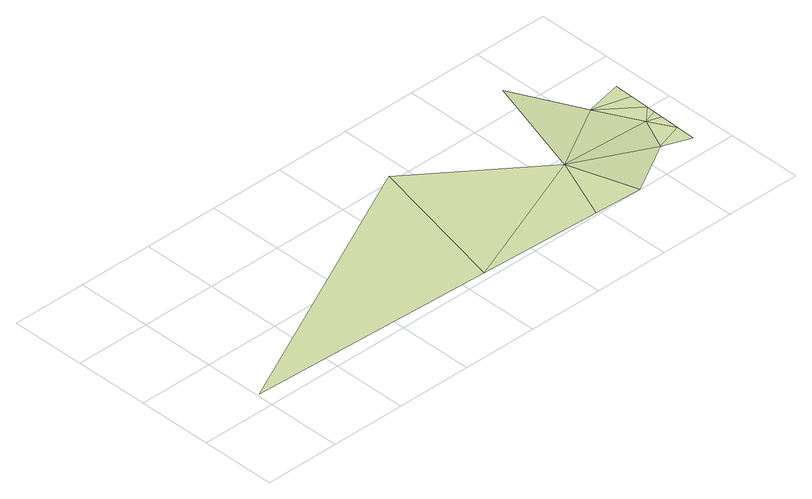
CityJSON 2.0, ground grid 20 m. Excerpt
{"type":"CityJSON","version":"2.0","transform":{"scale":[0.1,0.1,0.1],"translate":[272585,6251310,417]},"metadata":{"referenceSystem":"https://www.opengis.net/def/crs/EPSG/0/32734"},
"CityObjects":{
"landuse1":{"type":"LandUse","attributes":{"leisure":"sports_centre","name":"Trafalgar Swimming Baths"},"geometry":[{"type":"MultiSurface","lod":"1","boundaries":[[[0,1,2]],[[2,1,3]],[[1,4,3]],[[3,4,5]],[[3,5,6]],[[7,8,3]],[[6,9,3]],[[3,9,7]],[[10,6,11]],[[9,6,10]],[[12,7,9]],[[10,13,9]],[[13,14,9]],[[12,9,14]],[[12,15,7]],[[7,15,16]]]}]}
},
"vertices":[
[7,48,5],[664,21,5],[756,417,5],[1063,182,5],[992,8,5],[1120,2,5],[1248,71,18],[1229,272,18],[1140,456,18],[1288,158,18],[1323,94,18],[1321,44,18],[1326,194,18],[1324,144,18],[1325,169,18],[1327,244,18],[1329,294,18]
]}
